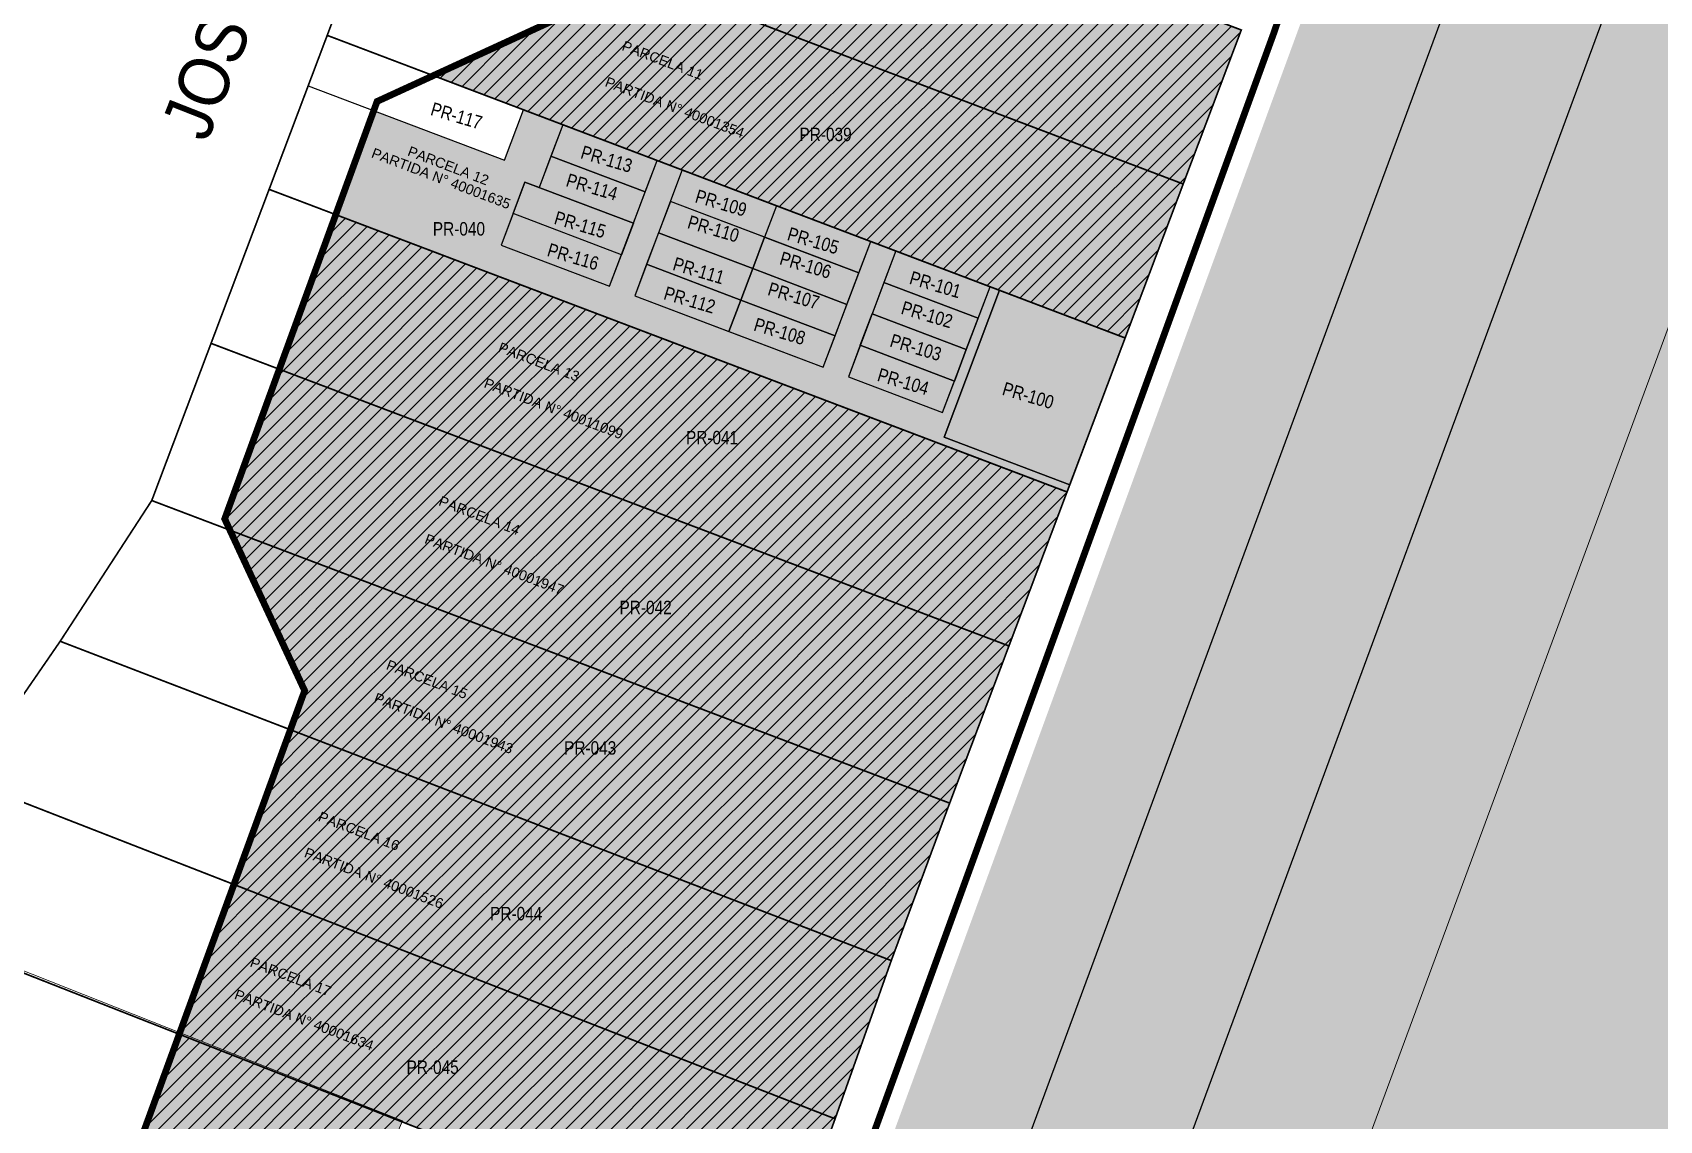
# Model space of a CAD drawing. Header units: metres. Extents: x 546056 to 547654, y 9072317 to 9075555.
# Drawn here: x 546459.1 to 546943.3, y 9073696.8 to 9074020.7 of the extents above; entities that cross this region are included whole.
import ezdxf
from ezdxf.enums import TextEntityAlignment as Align

# ---------------------------------------------------------------- set-up
doc = ezdxf.new("R2010")
doc.units = ezdxf.units.M
doc.linetypes.add('DASHED', pattern=[0.75, 0.5, -0.25])
doc.layers.get('0').update_dxf_attribs({"color": 130})
for name, color, linetype in [('0-poligonos', 7, 'DASHED'), ('000 COLINDANTE', 8, 'Continuous'), ('3. HACHT_ADQUIRIDO', 3, 'Continuous'), ('CODIGO PREDIO', 5, 'Continuous'), ('EDICION_PARCELAS', 211, 'Continuous'), ('ENTREGADOS A OPAT', 130, 'Continuous'), ('LOTES', 7, 'Continuous'), ('LOTES_PREDIOS', 7, 'Continuous'), ('PARCELACION TEXTO', 3, 'Continuous'), ('PARTIDA 11161618_MTC', 150, 'Continuous'), ('TEXTO ADD', 150, 'Continuous')]:
    doc.layers.add(name, color=color, linetype=linetype)
doc.styles.add('arial', font='arial.ttf', dxfattribs={"height": 0.1})
doc.styles.add('CODIGO', font='ARIALN.TTF')
doc.styles.get("Standard").update_dxf_attribs({"font": 'arial.ttf'})

msp = doc.modelspace()

# ---------------------------------------------------------------- hatches: boundary and pattern name
at = {"true_color": 0xbdeeff, "transparency": 33554559}
h = msp.add_hatch(color=254, dxfattribs=at)
h.dxf.hatch_style = 1
h.paths.add_polyline_path([(547349.3, 9074052.99), (547347.59, 9074107.75), (547335.9, 9074188.46), (547321.31, 9074245.17), (547392.34, 9074835.03), (547386.14, 9074925.07), (547416.57, 9075031.22), (547427.05, 9075045.78), (547416.93, 9075067.03), (547415.18, 9075076.21), (547429.51, 9075118.23), (547422.26, 9075124.53), (547421.14, 9075147.77), (547434.77, 9075162.43), (547439.89, 9075179.38), (547443.64, 9075197.78), (547462.71, 9075245.98), (547577.46, 9075370.75), (547399.73, 9075531.63), (547385.41, 9075513.8), (547357.77, 9075439.43), (547355.99, 9075440.1), (546239.78, 9072396.33), (546249.8, 9072358.35), (546734.39, 9072481.83), (546808.97, 9072697.79), (546816.43, 9072719.67), (546868.02, 9072857.11), (546870.42, 9072863.77), (547105.84, 9072927.93), (547071.26, 9073050.57), (547073.1, 9073080.4), (547077.07, 9073179.84), (547032.15, 9073499.03), (547079.36, 9073627.77), (547075.7, 9073729.58), (547086.01, 9073756.98), (547074.43, 9073809.59), (547233.46, 9073846.21), (547328.77, 9073908.99)])
at = {"layer": '3. HACHT_ADQUIRIDO', "lineweight": 0, "ltscale": 0.3}
h = msp.add_hatch(color=92, dxfattribs=at)
h.dxf.hatch_style = 1
h.paths.add_polyline_path([(546703.31, 9074065.28), (546818.83, 9074021.46), (546801.54, 9073975.61), (546640.83, 9074036.58)])
h = msp.add_hatch(color=92, dxfattribs=at)
h.dxf.hatch_style = 1
h.paths.add_polyline_path([(546640.83, 9074036.58), (546801.54, 9073975.61), (546784.25, 9073929.77), (546578.35, 9074007.87)])
h = msp.add_hatch(color=92, dxfattribs=at)
h.dxf.hatch_style = 1
h.paths.add_polyline_path([(546605.62, 9073976.14), (546609.83, 9073974.54), (546616.89, 9073993.25), (546605.2, 9073997.69), (546599.55, 9073982.72), (546560.63, 9073997.48), (546549.31, 9073966.48), (546766.96, 9073883.92), (546767.78, 9073886.09), (546730.38, 9073900.28), (546746.85, 9073943.95), (546744.04, 9073945.02), (546729.93, 9073907.59), (546701.88, 9073918.23), (546716, 9073955.66), (546708.52, 9073958.49), (546694.4, 9073921.07), (546638.3, 9073942.35), (546652.42, 9073979.78), (546644.94, 9073982.61), (546630.82, 9073945.19), (546598.57, 9073957.42)])
h = msp.add_hatch(color=92, dxfattribs=at)
h.dxf.hatch_style = 1
h.paths.add_polyline_path([(546644.94, 9073982.61), (546616.89, 9073993.25), (546613.36, 9073983.9), (546641.41, 9073973.26)])
h.paths.add_polyline_path([(546620.63, 9073982.56), (546637.48, 9073977.59), (546639.22, 9073983.47), (546622.36, 9073988.44)], flags=24)
h = msp.add_hatch(color=92, dxfattribs=at)
h.dxf.hatch_style = 1
h.paths.add_polyline_path([(546641.41, 9073973.26), (546613.36, 9073983.9), (546609.83, 9073974.54), (546637.88, 9073963.9)])
h.paths.add_polyline_path([(546637.88, 9073963.9), (546609.83, 9073974.54), (546609.83, 9073974.54), (546605.62, 9073976.14), (546602.09, 9073966.78), (546634.35, 9073954.54)])
h.paths.add_polyline_path([(546634.35, 9073954.54), (546602.09, 9073966.78), (546598.57, 9073957.42), (546630.82, 9073945.19)])
h.paths.add_polyline_path([(546652.42, 9073979.78), (546648.89, 9073970.42), (546676.94, 9073959.78), (546680.47, 9073969.14)])
h.paths.add_polyline_path([(546641.83, 9073951.71), (546638.3, 9073942.35), (546666.35, 9073931.71), (546669.88, 9073941.06)])
h.paths.add_polyline_path([(546676.94, 9073959.78), (546673.41, 9073950.42), (546701.46, 9073939.78), (546704.99, 9073949.14)])
h.paths.add_polyline_path([(546673.41, 9073950.42), (546669.88, 9073941.06), (546697.93, 9073930.42), (546701.46, 9073939.78)])
h.paths.add_polyline_path([(546669.88, 9073941.06), (546666.35, 9073931.71), (546694.4, 9073921.07), (546697.93, 9073930.42)])
h.paths.add_polyline_path([(546708.94, 9073936.94), (546705.41, 9073927.59), (546733.46, 9073916.95), (546736.99, 9073926.3)])
h.paths.add_polyline_path([(546616.3, 9073974.33), (546633.13, 9073969.37), (546634.83, 9073975.15), (546618.01, 9073980.11)], flags=24)
h.paths.add_polyline_path([(546610.66, 9073953.49), (546627.51, 9073948.52), (546629.25, 9073954.39), (546612.39, 9073959.37)], flags=24)
h.paths.add_polyline_path([(546654.7, 9073969.48), (546671.56, 9073964.51), (546673.29, 9073970.39), (546656.43, 9073975.36)], flags=24)
h.paths.add_polyline_path([(546645.39, 9073940.69), (546662.21, 9073935.73), (546663.92, 9073941.51), (546647.09, 9073946.47)], flags=24)
h.paths.add_polyline_path([(546679.84, 9073951), (546696.69, 9073946.03), (546698.43, 9073951.9), (546681.57, 9073956.88)], flags=24)
h.paths.add_polyline_path([(546676.3, 9073941.86), (546693.16, 9073936.89), (546694.89, 9073942.77), (546678.04, 9073947.74)], flags=24)
h.paths.add_polyline_path([(546672.15, 9073931.27), (546689.01, 9073926.3), (546690.74, 9073932.17), (546673.88, 9073937.15)], flags=24)
h.paths.add_polyline_path([(546712.66, 9073926.49), (546729.52, 9073921.52), (546731.25, 9073927.4), (546714.39, 9073932.37)], flags=24)
h = msp.add_hatch(color=92, dxfattribs=at)
h.dxf.hatch_style = 1
h.paths.add_polyline_path([(546680.47, 9073969.14), (546652.42, 9073979.78), (546648.89, 9073970.42), (546676.94, 9073959.78)])
h.paths.add_polyline_path([(546654.7, 9073969.48), (546671.56, 9073964.51), (546673.29, 9073970.39), (546656.43, 9073975.36)], flags=24)
h = msp.add_hatch(color=92, dxfattribs=at)
h.dxf.hatch_style = 1
h.paths.add_polyline_path([(546549.31, 9073966.48), (546766.96, 9073883.92), (546749.67, 9073838.07), (546532.51, 9073920.45)])
h = msp.add_hatch(color=92, dxfattribs=at)
h.dxf.hatch_style = 1
h.paths.add_polyline_path([(546676.94, 9073959.78), (546648.89, 9073970.42), (546645.36, 9073961.06), (546673.41, 9073950.42)])
h.paths.add_polyline_path([(546673.41, 9073950.42), (546645.36, 9073961.06), (546641.83, 9073951.71), (546669.88, 9073941.06)])
h.paths.add_polyline_path([(546652.41, 9073961.8), (546669.27, 9073956.82), (546671, 9073962.7), (546654.15, 9073967.67)], flags=24)
h.paths.add_polyline_path([(546648.09, 9073949.41), (546664.92, 9073944.45), (546666.62, 9073950.23), (546649.79, 9073955.19)], flags=24)
h = msp.add_hatch(color=92, dxfattribs=at)
h.dxf.hatch_style = 1
h.paths.add_polyline_path([(546680.47, 9073969.14), (546676.94, 9073959.78), (546704.99, 9073949.14), (546708.52, 9073958.49)])
h.paths.add_polyline_path([(546682.12, 9073958.27), (546698.98, 9073953.29), (546700.71, 9073959.17), (546683.85, 9073964.14)], flags=24)
h = msp.add_hatch(color=92, dxfattribs=at)
h.dxf.hatch_style = 1
h.paths.add_polyline_path([(546744.04, 9073945.02), (546716, 9073955.66), (546712.47, 9073946.3), (546740.52, 9073935.66)])
h.paths.add_polyline_path([(546718.48, 9073945.18), (546735.33, 9073940.21), (546737.07, 9073946.09), (546720.21, 9073951.06)], flags=24)
h = msp.add_hatch(color=92, dxfattribs=at)
h.dxf.hatch_style = 1
h.paths.add_polyline_path([(546740.52, 9073935.66), (546712.47, 9073946.3), (546708.94, 9073936.94), (546736.99, 9073926.3)])
h.paths.add_polyline_path([(546715.98, 9073936.25), (546732.84, 9073931.28), (546734.57, 9073937.16), (546717.72, 9073942.13)], flags=24)
h = msp.add_hatch(color=92, dxfattribs=at)
h.dxf.hatch_style = 1
h.paths.add_polyline_path([(546784.25, 9073929.77), (546746.85, 9073943.95), (546730.38, 9073900.28), (546767.78, 9073886.09)])
h.paths.add_polyline_path([(546746.11, 9073912.16), (546762.96, 9073907.19), (546764.7, 9073913.07), (546747.84, 9073918.04)], flags=24)
h = msp.add_hatch(color=92, dxfattribs=at)
h.dxf.hatch_style = 1
h.paths.add_polyline_path([(546733.46, 9073916.95), (546705.41, 9073927.59), (546701.88, 9073918.23), (546729.93, 9073907.59)])
h.paths.add_polyline_path([(546708.92, 9073916.32), (546725.78, 9073911.35), (546727.51, 9073917.22), (546710.65, 9073922.19)], flags=24)
h = msp.add_hatch(color=92, dxfattribs=at)
h.dxf.hatch_style = 1
h.paths.add_polyline_path([(546532.51, 9073920.45), (546516.25, 9073875.9), (546517.81, 9073872.55), (546732.03, 9073791.28), (546749.67, 9073838.07)])
h.paths.add_polyline_path([(546632.74, 9073846.44), (546650.32, 9073846.44), (546650.32, 9073852.56), (546632.74, 9073852.56)], flags=24)
h.paths.add_polyline_path([(546578.65, 9073879.53), (546603.83, 9073869.96), (546605.49, 9073874.31), (546580.3, 9073883.88)], flags=24)
h.paths.add_polyline_path([(546574.49, 9073868.25), (546616.9, 9073852.13), (546618.54, 9073856.42), (546576.12, 9073872.55)], flags=24)
h = msp.add_hatch(color=92, dxfattribs=at)
h.dxf.hatch_style = 1
h.paths.add_polyline_path([(546517.81, 9073872.55), (546540.05, 9073824.76), (546535.8, 9073813.13), (546714.65, 9073744.4), (546732.03, 9073791.28)])
h.paths.add_polyline_path([(546563.05, 9073830.74), (546588.23, 9073821.17), (546589.89, 9073825.52), (546564.7, 9073835.09)], flags=24)
h.paths.add_polyline_path([(546559.41, 9073820.94), (546601.83, 9073804.81), (546603.46, 9073809.11), (546561.05, 9073825.23)], flags=24)
h.paths.add_polyline_path([(546616.24, 9073804.62), (546633.82, 9073804.62), (546633.82, 9073810.74), (546616.24, 9073810.74)], flags=24)
h = msp.add_hatch(color=92, dxfattribs=at)
h.dxf.hatch_style = 1
h.paths.add_polyline_path([(546535.8, 9073813.13), (546714.65, 9073744.4), (546697.93, 9073697.28), (546518.99, 9073767.06)])
h = msp.add_hatch(color=92, dxfattribs=at)
h.dxf.hatch_style = 1
h.paths.add_polyline_path([(546518.99, 9073767.06), (546697.93, 9073697.28), (546681.54, 9073652.16), (546502.72, 9073722.48)])
h = msp.add_hatch(color=92, dxfattribs=at)
h.dxf.hatch_style = 1
h.paths.add_polyline_path([(546485.97, 9073627.02), (546476.53, 9073644.07), (546477.88, 9073654), (546480.26, 9073658.76), (546481.46, 9073666.5), (546486.22, 9073674.53), (546486.52, 9073680.19), (546491.88, 9073691.8), (546495.45, 9073702.81), (546500.22, 9073714.12), (546502.72, 9073722.48), (546569.2, 9073696.64), (546560.45, 9073676.45), (546552.66, 9073667.23), (546535.2, 9073649.7), (546524.5, 9073642.64), (546515.64, 9073639.5)])
at = {"layer": 'ENTREGADOS A OPAT'}
h = msp.add_hatch(dxfattribs=at)
h.set_pattern_fill('ANSI31', color=256)
h.paths.add_polyline_path([(546640.83, 9074036.58), (546578.35, 9074007.87), (546784.25, 9073929.77), (546801.54, 9073975.61)])
h.paths.add_polyline_path([(546818.83, 9074021.46), (546703.31, 9074065.28), (546640.83, 9074036.58), (546801.54, 9073975.61)])
h.paths.add_polyline_path([(546633.19, 9074015.05), (546658.38, 9074005.47), (546660.03, 9074009.82), (546634.85, 9074019.4)], flags=24)
h.paths.add_polyline_path([(546628.19, 9074004.31), (546670.6, 9073988.19), (546672.23, 9073992.48), (546629.82, 9074008.61)], flags=24)
h.paths.add_polyline_path([(546686.31, 9073987.28), (546703.89, 9073987.28), (546703.89, 9073993.4), (546686.31, 9073993.4)], flags=24)
h.paths.add_polyline_path([(546651.44, 9074060.09), (546676.63, 9074050.51), (546678.28, 9074054.86), (546653.1, 9074064.44)], flags=25)
h.paths.add_polyline_path([(546646.82, 9074049.65), (546689.23, 9074033.53), (546690.86, 9074037.82), (546648.45, 9074053.94)], flags=25)
h.paths.add_polyline_path([(546710.05, 9074030.69), (546727.63, 9074030.69), (546727.63, 9074036.81), (546710.05, 9074036.81)], flags=24)
h = msp.add_hatch(dxfattribs=at)
h.set_pattern_fill('ANSI31', color=256)
h.paths.add_polyline_path([(546549.31, 9073966.48), (546532.51, 9073920.45), (546749.67, 9073838.07), (546766.96, 9073883.92)])
h.paths.add_polyline_path([(546652.52, 9073897.02), (546670.1, 9073897.02), (546670.1, 9073903.15), (546652.52, 9073903.15)], flags=24)
h.paths.add_polyline_path([(546596.38, 9073925.26), (546621.57, 9073915.69), (546623.22, 9073920.04), (546598.04, 9073929.62)], flags=24)
h.paths.add_polyline_path([(546592.15, 9073914.64), (546634.56, 9073898.52), (546636.2, 9073902.81), (546593.79, 9073918.94)], flags=24)
h = msp.add_hatch(dxfattribs=at)
h.set_pattern_fill('ANSI31', color=256)
h.paths.add_polyline_path([(546532.51, 9073920.45), (546516.25, 9073875.9), (546517.81, 9073872.55), (546732.03, 9073791.28), (546749.67, 9073838.07)])
h.paths.add_polyline_path([(546632.74, 9073846.44), (546650.32, 9073846.44), (546650.32, 9073852.56), (546632.74, 9073852.56)], flags=24)
h.paths.add_polyline_path([(546578.65, 9073879.53), (546603.83, 9073869.96), (546605.49, 9073874.31), (546580.3, 9073883.88)], flags=24)
h.paths.add_polyline_path([(546574.49, 9073868.25), (546616.9, 9073852.13), (546618.54, 9073856.42), (546576.12, 9073872.55)], flags=24)
h = msp.add_hatch(dxfattribs=at)
h.set_pattern_fill('ANSI31', color=256)
h.paths.add_polyline_path([(546517.81, 9073872.55), (546540.05, 9073824.76), (546535.8, 9073813.13), (546714.65, 9073744.4), (546732.03, 9073791.28)])
h.paths.add_polyline_path([(546563.05, 9073830.74), (546588.23, 9073821.17), (546589.89, 9073825.52), (546564.7, 9073835.09)], flags=24)
h.paths.add_polyline_path([(546559.41, 9073820.94), (546601.83, 9073804.81), (546603.46, 9073809.11), (546561.05, 9073825.23)], flags=24)
h.paths.add_polyline_path([(546616.24, 9073804.62), (546633.82, 9073804.62), (546633.82, 9073810.74), (546616.24, 9073810.74)], flags=24)
h = msp.add_hatch(dxfattribs=at)
h.set_pattern_fill('ANSI31', color=256)
h.paths.add_polyline_path([(546535.8, 9073813.13), (546518.99, 9073767.06), (546697.93, 9073697.28), (546714.65, 9073744.4)])
h.paths.add_polyline_path([(546594.23, 9073755.29), (546611.81, 9073755.29), (546611.81, 9073761.42), (546594.23, 9073761.42)], flags=24)
h.paths.add_polyline_path([(546542.81, 9073785.58), (546567.99, 9073776), (546569.64, 9073780.35), (546544.46, 9073789.93)], flags=24)
h.paths.add_polyline_path([(546538.67, 9073774.86), (546581.08, 9073758.74), (546582.71, 9073763.03), (546540.3, 9073779.16)], flags=24)
h = msp.add_hatch(dxfattribs=at)
h.set_pattern_fill('ANSI31', color=256)
h.paths.add_polyline_path([(546518.99, 9073767.06), (546502.89, 9073722.92), (546569.2, 9073696.64), (546605.13, 9073682.4), (546669.69, 9073656.82), (546681.54, 9073652.16), (546697.93, 9073697.28)])
h.paths.add_polyline_path([(546522.5, 9073742.2), (546547.68, 9073732.63), (546549.34, 9073736.98), (546524.15, 9073746.55)], flags=24)
h.paths.add_polyline_path([(546517.87, 9073732.62), (546560.29, 9073716.49), (546561.92, 9073720.79), (546519.51, 9073736.92)], flags=24)
h.paths.add_polyline_path([(546569.34, 9073709.57), (546586.91, 9073709.57), (546586.91, 9073715.69), (546569.34, 9073715.69)], flags=24)
h = msp.add_hatch(dxfattribs=at)
h.set_pattern_fill('ANSI31', color=256)
h.paths.add_polyline_path([(546502.72, 9073722.48), (546474.96, 9073646.39), (546476.53, 9073644.07), (546485.97, 9073627.02), (546515.64, 9073639.5), (546524.5, 9073642.64), (546535.2, 9073649.7), (546552.66, 9073667.23), (546560.45, 9073676.45), (546569.09, 9073696.38)])
h.paths.add_polyline_path([(546511.86, 9073669.14), (546522.35, 9073669.14), (546522.35, 9073672.2), (546511.86, 9073672.2)], flags=24)
h.paths.add_polyline_path([(546500.09, 9073673.56), (546533.16, 9073673.56), (546533.16, 9073676.34), (546500.09, 9073676.34)], flags=24)

# ---------------------------------------------------------------- linework, layer by layer
at = {"color": 6, "const_width": 2}
msp.add_lwpolyline([(547216.73, 9075324.66), (546767.97, 9074094.98), (546561.61, 9074000.19), (546516.25, 9073875.9), (546540.05, 9073824.76), (546422.46, 9073502.5), (546440.76, 9073495.82), (546398.65, 9073380.06), (546494.4, 9073344.98), (546442.37, 9073202.37), (546456.89, 9073184.25), (546450.67, 9073167.23), (546436.97, 9073157.21), (546428.58, 9073141), (546422.02, 9073113.57), (546429.02, 9073108.07), (546416.75, 9073073.35), (546399.14, 9073053.24), (546394.71, 9073051.63), (546390.13, 9073059.21), (546216.52, 9072583.39)], dxfattribs=at)
at = {"color": 0}
for points in [[(546541.12, 9074004.88), (546599.55, 9073982.72), (546605.2, 9073997.69), (546616.89, 9073993.25), (546609.83, 9073974.54), (546605.62, 9073976.14), (546598.57, 9073957.42), (546630.82, 9073945.19), (546644.94, 9073982.61), (546652.42, 9073979.78), (546638.3, 9073942.35), (546694.4, 9073921.07), (546708.52, 9073958.49), (546716, 9073955.66), (546701.88, 9073918.23), (546729.93, 9073907.59), (546744.04, 9073945.02), (546746.85, 9073943.95), (546730.38, 9073900.28), (546767.78, 9073886.09), (546766.96, 9073883.92), (546529.47, 9073974.01)], [(546616.89, 9073993.25), (546613.36, 9073983.9), (546641.41, 9073973.26), (546644.94, 9073982.61)], [(546613.36, 9073983.9), (546609.83, 9073974.54), (546637.88, 9073963.9), (546641.41, 9073973.26)], [(546605.62, 9073976.14), (546637.88, 9073963.9), (546634.35, 9073954.54), (546602.09, 9073966.78)], [(546602.09, 9073966.78), (546598.57, 9073957.42), (546630.82, 9073945.19), (546634.35, 9073954.54)], [(546648.89, 9073970.42), (546645.36, 9073961.06), (546673.41, 9073950.42), (546676.94, 9073959.78)], [(546680.47, 9073969.14), (546676.94, 9073959.78), (546704.99, 9073949.14), (546708.52, 9073958.49)], [(546645.36, 9073961.06), (546641.83, 9073951.71), (546669.88, 9073941.06), (546673.41, 9073950.42)], [(546740.52, 9073935.66), (546744.04, 9073945.02), (546716, 9073955.66), (546712.47, 9073946.3)], [(546673.41, 9073950.42), (546669.88, 9073941.06), (546697.93, 9073930.42), (546701.46, 9073939.78)], [(546740.52, 9073935.66), (546712.47, 9073946.3), (546708.94, 9073936.94), (546736.99, 9073926.3)], [(546669.88, 9073941.06), (546666.35, 9073931.71), (546694.4, 9073921.07), (546697.93, 9073930.42)], [(546708.94, 9073936.94), (546705.41, 9073927.59), (546733.46, 9073916.95), (546736.99, 9073926.3)]]:
    msp.add_lwpolyline(points, close=True, dxfattribs=at)
for points in [[(546641.41, 9073973.26), (546613.36, 9073983.9)], [(546641.41, 9073973.26), (546613.36, 9073983.9)], [(546637.88, 9073963.9), (546605.62, 9073976.14)], [(546634.35, 9073954.54), (546602.09, 9073966.78)], [(546704.99, 9073949.14), (546648.89, 9073970.42)], [(546680.47, 9073969.14), (546676.94, 9073959.78), (546673.41, 9073950.42), (546669.88, 9073941.06), (546666.35, 9073931.71)], [(546673.41, 9073950.42), (546645.36, 9073961.06)], [(546701.46, 9073939.78), (546673.41, 9073950.42)], [(546740.52, 9073935.66), (546712.47, 9073946.3)], [(546697.93, 9073930.42), (546669.88, 9073941.06)], [(546736.99, 9073926.3), (546708.94, 9073936.94)], [(546733.46, 9073916.95), (546705.41, 9073927.59)]]:
    msp.add_lwpolyline(points)
for points in [[(546708.52, 9073958.49), (546680.47, 9073969.14), (546676.94, 9073959.78), (546704.99, 9073949.14)], [(546676.94, 9073959.78), (546673.41, 9073950.42), (546701.46, 9073939.78), (546704.99, 9073949.14)], [(546641.83, 9073951.71), (546638.3, 9073942.35), (546666.35, 9073931.71), (546669.88, 9073941.06)], [(546744.04, 9073945.02), (546716, 9073955.66), (546712.47, 9073946.3), (546740.52, 9073935.66)], [(546705.41, 9073927.59), (546701.88, 9073918.23), (546729.93, 9073907.59), (546733.46, 9073916.95)]]:
    msp.add_lwpolyline(points, close=True)
at = {"layer": '0-poligonos', "ltscale": 5, "const_width": 2}
for points in [[(547216.73, 9075324.66), (546767.97, 9074094.98), (546561.61, 9074000.19), (546516.25, 9073875.9), (546540.05, 9073824.76), (546422.46, 9073502.5), (546440.76, 9073495.82), (546398.49, 9073379.98), (546494.4, 9073344.98), (546442.37, 9073202.37), (546448.37, 9073194.52), (546456.9, 9073184.27), (546450.67, 9073167.23), (546436.97, 9073157.21), (546428.58, 9073141), (546422.02, 9073113.57), (546429.02, 9073108.07), (546416.75, 9073073.35), (546395.95, 9073049.59), (546390.13, 9073059.21), (546362.75, 9072984.17)], [(546461.04, 9073041.31), (546481.5, 9073096.98), (546485.73, 9073108.69), (546524.83, 9073215.48), (546564.83, 9073320.36), (546604.84, 9073425.24), (546605.51, 9073428.02), (546658.54, 9073551.42), (546660.27, 9073557.82), (546828.52, 9074020.59), (546857, 9074103.73), (546879.16, 9074162.83), (546900.5, 9074221.84), (546927.9, 9074294.83)], [(546461.04, 9073041.31), (546481.5, 9073096.98), (546485.73, 9073108.69), (546524.83, 9073215.48), (546564.83, 9073320.36), (546604.84, 9073425.24), (546605.51, 9073428.02), (546658.54, 9073551.42), (546660.27, 9073557.82), (546828.52, 9074020.59), (546857, 9074103.73), (546879.16, 9074162.83), (546900.5, 9074221.84), (546927.9, 9074294.83)]]:
    msp.add_lwpolyline(points, dxfattribs=at)
at = {"layer": '000 COLINDANTE', "lineweight": 20}
msp.add_line((547433.87, 9075254.75), (546716.96, 9073312.76), dxfattribs=at)
at = {"layer": '000 COLINDANTE'}
for points in [[(547386.2, 9075400.83), (546347.32, 9072585.95)], [(546682.15, 9073362.84), (547038.35, 9074327.73)]]:
    msp.add_lwpolyline(points, dxfattribs=at)
at = {"layer": 'EDICION_PARCELAS', "color": 6, "const_width": 0.5}
msp.add_lwpolyline([(546581.34, 9074111.55), (546818.83, 9074021.46), (546801.54, 9073975.61), (546564.05, 9074065.7)], close=True, dxfattribs=at)
for points in [[(546801.54, 9073975.61), (546766.96, 9073883.92), (546529.47, 9073974.01), (546564.05, 9074065.7)], [(546784.25, 9073929.77), (546546.76, 9074019.86)], [(546766.96, 9073883.92), (546749.67, 9073838.07), (546512.19, 9073928.16), (546529.47, 9073974.01)], [(546749.67, 9073838.07), (546732.03, 9073791.28), (546494.54, 9073881.37), (546512.19, 9073928.16)], [(546732.03, 9073791.28), (546714.65, 9073744.4), (546467.28, 9073839.46), (546494.54, 9073881.37)], [(546714.65, 9073744.4), (546697.93, 9073697.28), (546438.93, 9073798.28), (546467.28, 9073839.46)], [(546697.93, 9073697.28), (546681.54, 9073652.16), (546413.52, 9073757.55), (546438.93, 9073798.28)]]:
    msp.add_lwpolyline(points, dxfattribs=at)
at = {"layer": 'LOTES', "color": 7}
for points in [[(546784.25, 9073929.77), (546766.96, 9073883.92), (546549.31, 9073966.48), (546561.61, 9074000.19), (546578.35, 9074007.87)], [(546767.78, 9073886.09), (546730.38, 9073900.28), (546746.85, 9073943.95), (546784.25, 9073929.77)], [(546736.99, 9073926.3), (546733.46, 9073916.95), (546705.41, 9073927.59), (546708.94, 9073936.94)]]:
    msp.add_lwpolyline(points, close=True, dxfattribs=at)
at = {"layer": 'LOTES_PREDIOS', "color": 250, "linetype": 'Continuous', "lineweight": 0}
msp.add_lwpolyline([(546485.97, 9073627.02), (546476.53, 9073644.07), (546468.56, 9073655.87), (546460.73, 9073662.11), (546450.29, 9073665.88), (546437.76, 9073669.01), (546423.03, 9073673.05), (546387.37, 9073681), (546380.04, 9073683.44), (546396.61, 9073713.27), (546424.01, 9073754.18), (546569.2, 9073696.64), (546560.45, 9073676.45), (546552.66, 9073667.23), (546535.2, 9073649.7), (546524.5, 9073642.64), (546515.64, 9073639.5)], close=True, dxfattribs=at).dxf.unprotected_set("ltscale", 0)
at = {"layer": 'PARTIDA 11161618_MTC', "const_width": 0.5}
msp.add_lwpolyline([(547356.67, 9075478.03), (547325.66, 9075439.44), (547240.05, 9075349.23), (546907.66, 9074448.73), (546899.85, 9074456.36), (546767.97, 9074094.98), (546561.61, 9074000.19), (546516.25, 9073875.9), (546540.05, 9073824.76), (546422.46, 9073502.5), (546440.76, 9073495.82), (546414.1, 9073422.75), (546482.53, 9073375.31), (546489.27, 9073387.67), (546503.78, 9073378.8), (546543.27, 9073464.65), (546549.95, 9073460.34), (546511.5, 9073355.22), (546572.43, 9073312.99)], close=True, dxfattribs=at)

# ---------------------------------------------------------------- texts
at = {"layer": 'CODIGO PREDIO', "style": 'CODIGO'}
for s, p in [('PR-117', (546585.26, 9073995.92, 156.67)), ('PR-113', (546629.93, 9073983.04, 156.67)), ('PR-114', (546625.57, 9073974.73, 156.67)), ('PR-109', (546664, 9073969.96, 156.67)), ('PR-115', (546622.04, 9073963.52, 156.67)), ('PR-110', (546661.72, 9073962.27, 156.67)), ('PR-105', (546691.42, 9073958.74, 156.67)), ('PR-116', (546619.96, 9073953.97, 156.67)), ('PR-111', (546657.35, 9073949.81, 156.67)), ('PR-106', (546689.14, 9073951.48, 156.67)), ('PR-107', (546685.61, 9073942.34, 156.67)), ('PR-101', (546727.78, 9073945.66, 156.67)), ('PR-112', (546654.65, 9073941.09, 156.67)), ('PR-102', (546725.29, 9073936.73, 156.67)), ('PR-108', (546681.45, 9073931.75, 156.67)), ('PR-103', (546721.96, 9073926.97, 156.67)), ('PR-104', (546718.22, 9073916.79, 156.67)), ('PR-100', (546755.41, 9073912.64, 156.67))]:
    msp.add_text(s, height=4, rotation=343.5656, dxfattribs=at).set_placement(p, align=Align.MIDDLE_CENTER)
for s, p in [('PR-039', (546695.1, 9073990.37, 156.67)), ('PR-040', (546585.97, 9073962.26, 156.67)), ('PR-040', (546585.97, 9073962.26, 156.67)), ('PR-041', (546661.31, 9073900.11, 156.67)), ('PR-042', (546641.53, 9073849.53, 156.67)), ('PR-043', (546625.03, 9073807.71, 156.67)), ('PR-044', (546603.02, 9073758.38, 156.67)), ('PR-045', (546578.13, 9073712.66, 156.67))]:
    msp.add_text(s, height=4, dxfattribs=at).set_placement(p, align=Align.MIDDLE_CENTER)
at = {"layer": 'PARCELACION TEXTO', "color": 7, "style": 'arial'}
for s, p in [('PARCELA 11', (546634.21, 9074015.54, -172.46)), ('PARTIDA N° 40001354', (546629.19, 9074004.8, -172.46)), ('PARTIDA N° 40001635', (546559.66, 9073983.64, -172.46)), ('PARCELA 12', (546570.42, 9073984.16, -172.46)), ('PARCELA 13', (546597.4, 9073925.76, -172.46)), ('PARTIDA N° 40011099', (546593.16, 9073915.13, -172.46)), ('PARCELA 14', (546579.67, 9073880.03, -172.46)), ('PARTIDA N° 40001947', (546575.5, 9073868.74, -172.46)), ('PARCELA 15', (546564.07, 9073831.24, -172.46)), ('PARTIDA N° 40001943', (546560.42, 9073821.43, -172.46)), ('PARCELA 16', (546543.82, 9073786.07, -172.46)), ('PARTIDA N° 40001526', (546539.67, 9073775.35, -172.46)), ('PARCELA 17', (546523.52, 9073742.7, -172.46)), ('PARTIDA N° 40001634', (546518.88, 9073733.11, -172.46))]:
    msp.add_text(s, height=3, rotation=339.1842, dxfattribs=at).set_placement(p)
at = {"layer": 'TEXTO ADD', "color": 7, "width": 0.9}
msp.add_text('JOSÉ FAUSTINO SÁNCHEZ CARRIÓN', height=15, rotation=68.513, dxfattribs=at).set_placement((546510.97, 9073987.7))

doc.saveas('drawing.dxf')
